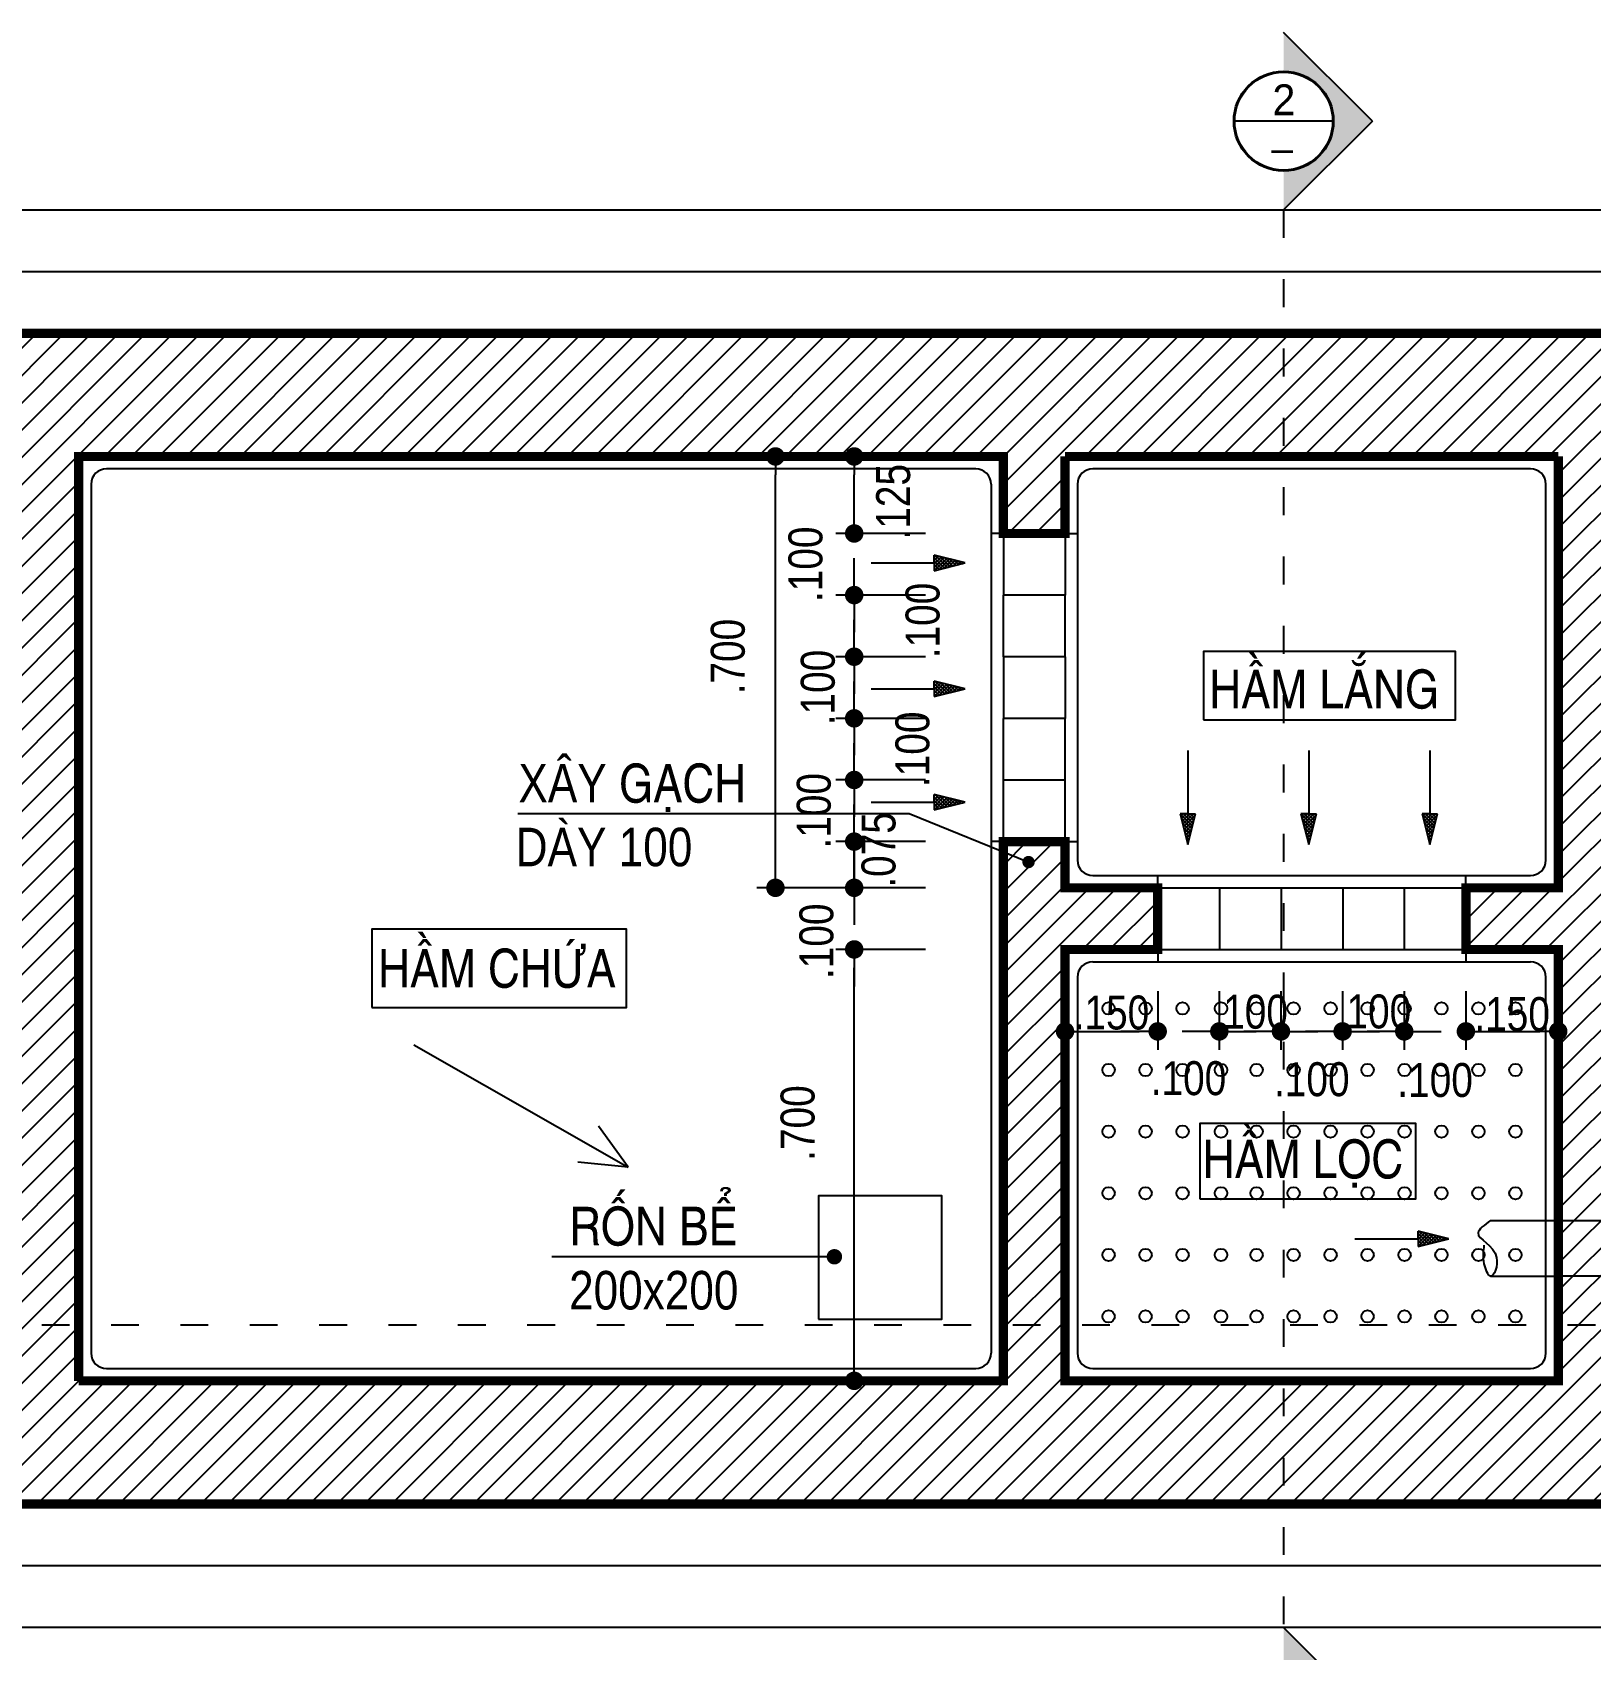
# Model space of a CAD drawing. Header units: millimetres. Extents: x 100 to 288, y -65 to 177.
# Drawn here: x 211.6 to 221.71, y 64.09 to 74.59 of the extents above; entities that cross this region are included whole.
import ezdxf

# ---------------------------------------------------------------- set-up
doc = ezdxf.new("R2010")
doc.units = ezdxf.units.MM
doc.header["$LTSCALE"] = 0.3
doc.header["$MEASUREMENT"] = 0
doc.header["$PDMODE"] = 2
doc.linetypes.add('ACAD_ISO03W100', pattern=[30, 12, -18])
doc.layers.get('0').update_dxf_attribs({"linetype": 'CONTINUOUS', "lineweight": 13})
doc.layers.get('DEFPOINTS').update_dxf_attribs({"linetype": 'CONTINUOUS', "lineweight": 13})
for name, color, linetype in [('CHU', 3, 'CONTINUOUS'), ('HACTH', 8, 'CONTINUOUS'), ('HATCH', 8, 'CONTINUOUS'), ('LAYER1', 1, 'CONTINUOUS'), ('Layer2', 4, 'CONTINUOUS'), ('LAYER7', 7, 'CONTINUOUS'), ('THAY', 4, 'CONTINUOUS')]:
    doc.layers.add(name, color=color, linetype=linetype)
doc.styles.add('HELVE-KT', font='VHELVCN.TTF')
doc.styles.add('STYLE2', font='VAVON.TTF', dxfattribs={"height": 200})
doc.dimstyles.new('1-25', dxfattribs={"dimtxt": 0.22, "dimasz": 0.12, "dimexe": 0.12, "dimexo": 0.2, "dimgap": 0.12, "dimtad": 1, "dimdec": 3, "dimlfac": 0.25, "dimzin": 4, "dimdsep": 46, "dimtxsty": 'HELVE-KT', "dimblk1": 'DOT', "dimblk2": 'DOT', "dimsah": 1, "dimcen": 0.18, "dimadec": 3, "dimazin": 0, "dimtfac": 1, "dimtdec": 3, "dimtofl": 0, "dimtmove": 2, "dimatfit": 3, "dimldrblk": 'DOT', "dimfxl": 0, "dimtolj": 1, "dimtzin": 4, "dimarcsym": 0})

# ---------------------------------------------------------------- blocks, each defined once
blk = doc.blocks.new('_DOT')
at = {"color": 0, "linetype": 'ByBlock'}
blk.add_line((-0.5, 0), (-1, 0), dxfattribs=at)
at = {"color": 0, "linetype": 'ByBlock', "const_width": 0.5}
blk.add_lwpolyline([(-0.25, 0, 1), (0.25, 0, 1)], format="xyb", close=True, dxfattribs=at)
blk = doc.blocks.new('*D752')
at = {"layer": 'DEFPOINTS', "color": 0, "lineweight": -2, "ltscale": 0.25}
for p in [(216.935, 68.64), (217.597, 68.64), (217.597, 65.84)]:
    blk.add_point(p, dxfattribs=at)
at = {"layer": 'LAYER1', "color": 0, "lineweight": -2, "ltscale": 0.25}
for p, q in [((217.397, 68.64), (216.815, 68.64)), ((216.935, 65.96), (216.935, 68.52)), ((217.397, 65.84), (216.815, 65.84))]:
    blk.add_line(p, q, dxfattribs=at)
at = {"layer": 'LAYER1', "color": 0, "lineweight": -2, "ltscale": 0.25, "xscale": 0.12, "yscale": 0.12, "zscale": 0.12}
for p, rotation in [((216.935, 68.64), 90), ((216.935, 65.84), 270)]:
    blk.add_blockref('_DOT', p, dxfattribs=dict(at, rotation=rotation))
at = {"layer": 'LAYER1', "color": 0, "ltscale": 0.25, "insert": (216.569, 67.513), "char_height": 0.22, "attachment_point": 5, "rotation": 90, "style": 'HELVE-KT'}
blk.add_mtext('\\A1;.700', dxfattribs=at)
blk = doc.blocks.new('*D753')
at = {"layer": 'DEFPOINTS', "color": 0, "lineweight": -2, "ltscale": 0.25}
for p in [(216.935, 69.04), (217.597, 69.04), (217.597, 68.64)]:
    blk.add_point(p, dxfattribs=at)
at = {"layer": 'LAYER1', "color": 0, "lineweight": -2, "ltscale": 0.25}
for p, q in [((216.935, 69.16), (216.935, 69.28)), ((217.397, 69.04), (216.815, 69.04)), ((217.397, 68.64), (216.815, 68.64)), ((216.935, 68.52), (216.935, 68.4))]:
    blk.add_line(p, q, dxfattribs=at)
at = {"layer": 'LAYER1', "color": 0, "lineweight": -2, "ltscale": 0.25, "xscale": 0.12, "yscale": 0.12, "zscale": 0.12}
for p, rotation in [((216.935, 69.04), 270), ((216.935, 68.64), 90)]:
    blk.add_blockref('_DOT', p, dxfattribs=dict(at, rotation=rotation))
at = {"layer": 'LAYER1', "color": 0, "ltscale": 0.25, "insert": (216.691, 68.693), "char_height": 0.22, "attachment_point": 5, "rotation": 90, "style": 'HELVE-KT'}
blk.add_mtext('\\A1;.100', dxfattribs=at)
blk = doc.blocks.new('*D841')
at = {"layer": 'DEFPOINTS', "color": 0, "lineweight": -2, "ltscale": 0.25}
for p in [(216.935, 69.34), (217.597, 69.34), (217.597, 69.04)]:
    blk.add_point(p, dxfattribs=at)
at = {"layer": 'LAYER1', "color": 0, "lineweight": -2, "ltscale": 0.25}
for p, q in [((216.935, 69.46), (216.935, 69.58)), ((217.397, 69.34), (216.815, 69.34)), ((217.397, 69.04), (216.815, 69.04)), ((216.935, 68.92), (216.935, 68.8))]:
    blk.add_line(p, q, dxfattribs=at)
at = {"layer": 'LAYER1', "color": 0, "lineweight": -2, "ltscale": 0.25, "xscale": 0.12, "yscale": 0.12, "zscale": 0.12}
for p, rotation in [((216.935, 69.34), 270), ((216.935, 69.04), 90)]:
    blk.add_blockref('_DOT', p, dxfattribs=dict(at, rotation=rotation))
at = {"layer": 'LAYER1', "color": 0, "ltscale": 0.25, "insert": (217.094, 69.286), "char_height": 0.22, "attachment_point": 5, "rotation": 90, "style": 'HELVE-KT'}
blk.add_mtext('\\A1;.075', dxfattribs=at)
blk = doc.blocks.new('*D842')
at = {"layer": 'DEFPOINTS', "color": 0, "lineweight": -2}
for p in [(216.935, 69.74), (217.597, 69.74), (217.597, 69.34)]:
    blk.add_point(p, dxfattribs=at)
at = {"layer": 'LAYER1', "color": 0, "lineweight": -2}
for p, q in [((216.935, 69.86), (216.935, 69.98)), ((217.397, 69.74), (216.815, 69.74)), ((217.397, 69.34), (216.815, 69.34)), ((216.935, 69.22), (216.935, 69.1))]:
    blk.add_line(p, q, dxfattribs=at)
at = {"layer": 'LAYER1', "color": 0, "lineweight": -2, "xscale": 0.12, "yscale": 0.12, "zscale": 0.12}
for p, rotation in [((216.935, 69.74), 270), ((216.935, 69.34), 90)]:
    blk.add_blockref('_DOT', p, dxfattribs=dict(at, rotation=rotation))
at = {"layer": 'LAYER1', "color": 0, "insert": (216.674, 69.54), "char_height": 0.22, "attachment_point": 5, "rotation": 90, "style": 'HELVE-KT'}
blk.add_mtext('\\A1;.100', dxfattribs=at)
blk = doc.blocks.new('*D843')
at = {"layer": 'DEFPOINTS', "color": 0, "lineweight": -2}
for p in [(216.935, 70.14), (217.597, 70.14), (217.597, 69.74)]:
    blk.add_point(p, dxfattribs=at)
at = {"layer": 'LAYER1', "color": 0, "lineweight": -2}
for p, q in [((216.935, 70.26), (216.935, 70.38)), ((217.397, 70.14), (216.815, 70.14)), ((217.397, 69.74), (216.815, 69.74)), ((216.935, 69.62), (216.935, 69.5))]:
    blk.add_line(p, q, dxfattribs=at)
at = {"layer": 'LAYER1', "color": 0, "lineweight": -2, "xscale": 0.12, "yscale": 0.12, "zscale": 0.12}
for p, rotation in [((216.935, 70.14), 270), ((216.935, 69.74), 90)]:
    blk.add_blockref('_DOT', p, dxfattribs=dict(at, rotation=rotation))
at = {"layer": 'LAYER1', "color": 0, "insert": (217.314, 69.939), "char_height": 0.22, "attachment_point": 5, "rotation": 90, "style": 'HELVE-KT'}
blk.add_mtext('\\A1;.100', dxfattribs=at)
blk = doc.blocks.new('*D844')
at = {"layer": 'DEFPOINTS', "color": 0, "lineweight": -2, "ltscale": 0.25}
for p in [(216.935, 70.54), (217.597, 70.54), (217.597, 70.14)]:
    blk.add_point(p, dxfattribs=at)
at = {"layer": 'LAYER1', "color": 0, "lineweight": -2, "ltscale": 0.25}
for p, q in [((216.935, 70.66), (216.935, 70.78)), ((217.397, 70.54), (216.815, 70.54)), ((217.397, 70.14), (216.815, 70.14)), ((216.935, 70.02), (216.935, 69.9))]:
    blk.add_line(p, q, dxfattribs=at)
at = {"layer": 'LAYER1', "color": 0, "lineweight": -2, "ltscale": 0.25, "xscale": 0.12, "yscale": 0.12, "zscale": 0.12}
for p, rotation in [((216.935, 70.54), 270), ((216.935, 70.14), 90)]:
    blk.add_blockref('_DOT', p, dxfattribs=dict(at, rotation=rotation))
at = {"layer": 'LAYER1', "color": 0, "ltscale": 0.25, "insert": (216.7, 70.34), "char_height": 0.22, "attachment_point": 5, "rotation": 90, "style": 'HELVE-KT'}
blk.add_mtext('\\A1;.100', dxfattribs=at)
blk = doc.blocks.new('*D845')
at = {"layer": 'DEFPOINTS', "color": 0, "lineweight": -2, "ltscale": 0.25}
for p in [(216.935, 70.94), (217.597, 70.94), (217.597, 70.54)]:
    blk.add_point(p, dxfattribs=at)
at = {"layer": 'LAYER1', "color": 0, "lineweight": -2, "ltscale": 0.25}
for p, q in [((216.935, 71.06), (216.935, 71.18)), ((217.397, 70.94), (216.815, 70.94)), ((217.397, 70.54), (216.815, 70.54)), ((216.935, 70.42), (216.935, 70.3))]:
    blk.add_line(p, q, dxfattribs=at)
at = {"layer": 'LAYER1', "color": 0, "lineweight": -2, "ltscale": 0.25, "xscale": 0.12, "yscale": 0.12, "zscale": 0.12}
for p, rotation in [((216.935, 70.94), 270), ((216.935, 70.54), 90)]:
    blk.add_blockref('_DOT', p, dxfattribs=dict(at, rotation=rotation))
at = {"layer": 'LAYER1', "color": 0, "ltscale": 0.25, "insert": (217.38, 70.775), "char_height": 0.22, "attachment_point": 5, "rotation": 90, "style": 'HELVE-KT'}
blk.add_mtext('\\A1;.100', dxfattribs=at)
blk = doc.blocks.new('*D846')
at = {"layer": 'DEFPOINTS', "color": 0, "lineweight": -2, "ltscale": 0.25}
for p in [(216.935, 71.34), (217.597, 71.34), (217.597, 70.94)]:
    blk.add_point(p, dxfattribs=at)
at = {"layer": 'LAYER1', "color": 0, "lineweight": -2, "ltscale": 0.25}
for p, q in [((216.935, 71.46), (216.935, 71.58)), ((217.397, 71.34), (216.815, 71.34)), ((217.397, 70.94), (216.815, 70.94)), ((216.935, 70.82), (216.935, 70.7))]:
    blk.add_line(p, q, dxfattribs=at)
at = {"layer": 'LAYER1', "color": 0, "lineweight": -2, "ltscale": 0.25, "xscale": 0.12, "yscale": 0.12, "zscale": 0.12}
for p, rotation in [((216.935, 71.34), 270), ((216.935, 70.94), 90)]:
    blk.add_blockref('_DOT', p, dxfattribs=dict(at, rotation=rotation))
at = {"layer": 'LAYER1', "color": 0, "ltscale": 0.25, "insert": (216.62, 71.14), "char_height": 0.22, "attachment_point": 5, "rotation": 90, "style": 'HELVE-KT'}
blk.add_mtext('\\A1;.100', dxfattribs=at)
blk = doc.blocks.new('*D847')
at = {"layer": 'DEFPOINTS', "color": 0, "lineweight": -2, "ltscale": 0.25}
for p in [(216.935, 71.84), (217.597, 71.84), (217.597, 71.34)]:
    blk.add_point(p, dxfattribs=at)
at = {"layer": 'LAYER1', "color": 0, "lineweight": -2, "ltscale": 0.25}
for p, q in [((217.397, 71.84), (216.815, 71.84)), ((216.935, 71.46), (216.935, 71.72)), ((217.397, 71.34), (216.815, 71.34))]:
    blk.add_line(p, q, dxfattribs=at)
at = {"layer": 'LAYER1', "color": 0, "lineweight": -2, "ltscale": 0.25, "xscale": 0.12, "yscale": 0.12, "zscale": 0.12}
for p, rotation in [((216.935, 71.84), 90), ((216.935, 71.34), 270)]:
    blk.add_blockref('_DOT', p, dxfattribs=dict(at, rotation=rotation))
at = {"layer": 'LAYER1', "color": 0, "ltscale": 0.25, "insert": (217.189, 71.546), "char_height": 0.22, "attachment_point": 5, "rotation": 90, "style": 'HELVE-KT'}
blk.add_mtext('\\A1;.125', dxfattribs=at)
blk = doc.blocks.new('*D848')
at = {"layer": 'DEFPOINTS', "color": 0, "lineweight": -2}
for p in [(218.303, 68.569), (218.904, 68.569), (218.904, 68.108)]:
    blk.add_point(p, dxfattribs=at)
at = {"layer": 'LAYER1', "color": 0, "lineweight": -2}
for p, q in [((218.303, 68.369), (218.303, 67.988)), ((218.904, 68.369), (218.904, 67.988)), ((218.423, 68.108), (218.784, 68.108))]:
    blk.add_line(p, q, dxfattribs=at)
at = {"layer": 'LAYER1', "color": 0, "lineweight": -2, "xscale": 0.12, "yscale": 0.12, "zscale": 0.12, "rotation": 180}
blk.add_blockref('_DOT', (218.303, 68.108), dxfattribs=at)
at = {"layer": 'LAYER1', "color": 0, "lineweight": -2, "xscale": 0.12, "yscale": 0.12, "zscale": 0.12}
blk.add_blockref('_DOT', (218.904, 68.108), dxfattribs=at)
at = {"layer": 'LAYER1', "color": 0, "insert": (218.604, 68.229), "char_height": 0.22, "attachment_point": 5, "style": 'HELVE-KT'}
blk.add_mtext('\\A1;.150', dxfattribs=at)
blk = doc.blocks.new('*D849')
at = {"layer": 'DEFPOINTS', "color": 0, "lineweight": -2}
for p in [(218.904, 68.569), (219.304, 68.569), (219.304, 68.108)]:
    blk.add_point(p, dxfattribs=at)
at = {"layer": 'LAYER1', "color": 0, "lineweight": -2}
for p, q in [((218.904, 68.369), (218.904, 67.988)), ((219.304, 68.369), (219.304, 67.988)), ((218.784, 68.108), (218.664, 68.108)), ((219.424, 68.108), (219.544, 68.108))]:
    blk.add_line(p, q, dxfattribs=at)
at = {"layer": 'LAYER1', "color": 0, "lineweight": -2, "xscale": 0.12, "yscale": 0.12, "zscale": 0.12}
blk.add_blockref('_DOT', (218.904, 68.108), dxfattribs=at)
at = {"layer": 'LAYER1', "color": 0, "lineweight": -2, "xscale": 0.12, "yscale": 0.12, "zscale": 0.12, "rotation": 180}
blk.add_blockref('_DOT', (219.304, 68.108), dxfattribs=at)
at = {"layer": 'LAYER1', "color": 0, "insert": (219.104, 67.803), "char_height": 0.22, "attachment_point": 5, "style": 'HELVE-KT'}
blk.add_mtext('\\A1;.100', dxfattribs=at)
blk = doc.blocks.new('*D850')
at = {"layer": 'DEFPOINTS', "color": 0, "lineweight": -2}
for p in [(219.304, 68.569), (219.704, 68.569), (219.704, 68.108)]:
    blk.add_point(p, dxfattribs=at)
at = {"layer": 'LAYER1', "color": 0, "lineweight": -2}
for p, q in [((219.304, 68.369), (219.304, 67.988)), ((219.704, 68.369), (219.704, 67.988)), ((219.184, 68.108), (219.064, 68.108)), ((219.824, 68.108), (219.944, 68.108))]:
    blk.add_line(p, q, dxfattribs=at)
at = {"layer": 'LAYER1', "color": 0, "lineweight": -2, "xscale": 0.12, "yscale": 0.12, "zscale": 0.12}
blk.add_blockref('_DOT', (219.304, 68.108), dxfattribs=at)
at = {"layer": 'LAYER1', "color": 0, "lineweight": -2, "xscale": 0.12, "yscale": 0.12, "zscale": 0.12, "rotation": 180}
blk.add_blockref('_DOT', (219.704, 68.108), dxfattribs=at)
at = {"layer": 'LAYER1', "color": 0, "insert": (219.504, 68.234), "char_height": 0.22, "attachment_point": 5, "style": 'HELVE-KT'}
blk.add_mtext('\\A1;.100', dxfattribs=at)
blk = doc.blocks.new('*D851')
at = {"layer": 'DEFPOINTS', "color": 0, "lineweight": -2}
for p in [(219.704, 68.569), (220.104, 68.569), (220.104, 68.108)]:
    blk.add_point(p, dxfattribs=at)
at = {"layer": 'LAYER1', "color": 0, "lineweight": -2}
for p, q in [((219.704, 68.369), (219.704, 67.988)), ((220.104, 68.369), (220.104, 67.988)), ((219.584, 68.108), (219.464, 68.108)), ((220.224, 68.108), (220.344, 68.108))]:
    blk.add_line(p, q, dxfattribs=at)
at = {"layer": 'LAYER1', "color": 0, "lineweight": -2, "xscale": 0.12, "yscale": 0.12, "zscale": 0.12}
blk.add_blockref('_DOT', (219.704, 68.108), dxfattribs=at)
at = {"layer": 'LAYER1', "color": 0, "lineweight": -2, "xscale": 0.12, "yscale": 0.12, "zscale": 0.12, "rotation": 180}
blk.add_blockref('_DOT', (220.104, 68.108), dxfattribs=at)
at = {"layer": 'LAYER1', "color": 0, "insert": (219.904, 67.796), "char_height": 0.22, "attachment_point": 5, "style": 'HELVE-KT'}
blk.add_mtext('\\A1;.100', dxfattribs=at)
blk = doc.blocks.new('*D852')
at = {"layer": 'DEFPOINTS', "color": 0, "lineweight": -2}
for p in [(220.104, 68.569), (220.504, 68.569), (220.504, 68.108)]:
    blk.add_point(p, dxfattribs=at)
at = {"layer": 'LAYER1', "color": 0, "lineweight": -2}
for p, q in [((220.104, 68.369), (220.104, 67.988)), ((220.504, 68.369), (220.504, 67.988)), ((219.984, 68.108), (219.864, 68.108)), ((220.624, 68.108), (220.744, 68.108))]:
    blk.add_line(p, q, dxfattribs=at)
at = {"layer": 'LAYER1', "color": 0, "lineweight": -2, "xscale": 0.12, "yscale": 0.12, "zscale": 0.12}
blk.add_blockref('_DOT', (220.104, 68.108), dxfattribs=at)
at = {"layer": 'LAYER1', "color": 0, "lineweight": -2, "xscale": 0.12, "yscale": 0.12, "zscale": 0.12, "rotation": 180}
blk.add_blockref('_DOT', (220.504, 68.108), dxfattribs=at)
at = {"layer": 'LAYER1', "color": 0, "insert": (220.304, 68.236), "char_height": 0.22, "attachment_point": 5, "style": 'HELVE-KT'}
blk.add_mtext('\\A1;.100', dxfattribs=at)
blk = doc.blocks.new('*D853')
at = {"layer": 'DEFPOINTS', "color": 0, "lineweight": -2}
for p in [(220.504, 68.569), (220.904, 68.569), (220.904, 68.108)]:
    blk.add_point(p, dxfattribs=at)
at = {"layer": 'LAYER1', "color": 0, "lineweight": -2}
for p, q in [((220.504, 68.369), (220.504, 67.988)), ((220.904, 68.369), (220.904, 67.988)), ((220.384, 68.108), (220.264, 68.108)), ((221.024, 68.108), (221.144, 68.108))]:
    blk.add_line(p, q, dxfattribs=at)
at = {"layer": 'LAYER1', "color": 0, "lineweight": -2, "xscale": 0.12, "yscale": 0.12, "zscale": 0.12}
blk.add_blockref('_DOT', (220.504, 68.108), dxfattribs=at)
at = {"layer": 'LAYER1', "color": 0, "lineweight": -2, "xscale": 0.12, "yscale": 0.12, "zscale": 0.12, "rotation": 180}
blk.add_blockref('_DOT', (220.904, 68.108), dxfattribs=at)
at = {"layer": 'LAYER1', "color": 0, "insert": (220.704, 67.791), "char_height": 0.22, "attachment_point": 5, "style": 'HELVE-KT'}
blk.add_mtext('\\A1;.100', dxfattribs=at)
blk = doc.blocks.new('*D854')
at = {"layer": 'DEFPOINTS', "color": 0, "lineweight": -2}
for p in [(220.904, 68.569), (221.503, 68.569), (221.503, 68.108)]:
    blk.add_point(p, dxfattribs=at)
at = {"layer": 'LAYER1', "color": 0, "lineweight": -2}
for p, q in [((220.904, 68.369), (220.904, 67.988)), ((221.503, 68.369), (221.503, 67.988)), ((221.024, 68.108), (221.383, 68.108))]:
    blk.add_line(p, q, dxfattribs=at)
at = {"layer": 'LAYER1', "color": 0, "lineweight": -2, "xscale": 0.12, "yscale": 0.12, "zscale": 0.12, "rotation": 180}
blk.add_blockref('_DOT', (220.904, 68.108), dxfattribs=at)
at = {"layer": 'LAYER1', "color": 0, "lineweight": -2, "xscale": 0.12, "yscale": 0.12, "zscale": 0.12}
blk.add_blockref('_DOT', (221.503, 68.108), dxfattribs=at)
at = {"layer": 'LAYER1', "color": 0, "insert": (221.204, 68.219), "char_height": 0.22, "attachment_point": 5, "style": 'HELVE-KT'}
blk.add_mtext('\\A1;.150', dxfattribs=at)
blk = doc.blocks.new('*D855')
at = {"layer": 'DEFPOINTS', "color": 0, "lineweight": -2, "ltscale": 0.25}
for p in [(216.424, 71.84), (217.11, 71.84), (217.11, 69.04)]:
    blk.add_point(p, dxfattribs=at)
at = {"layer": 'LAYER1', "color": 0, "lineweight": -2, "ltscale": 0.25}
for p, q in [((216.91, 71.84), (216.304, 71.84)), ((216.424, 69.16), (216.424, 71.72)), ((216.91, 69.04), (216.304, 69.04))]:
    blk.add_line(p, q, dxfattribs=at)
at = {"layer": 'LAYER1', "color": 0, "lineweight": -2, "ltscale": 0.25, "xscale": 0.12, "yscale": 0.12, "zscale": 0.12}
for p, rotation in [((216.424, 71.84), 90), ((216.424, 69.04), 270)]:
    blk.add_blockref('_DOT', p, dxfattribs=dict(at, rotation=rotation))
at = {"layer": 'LAYER1', "color": 0, "ltscale": 0.25, "insert": (216.116, 70.541), "char_height": 0.22, "attachment_point": 5, "rotation": 90, "style": 'HELVE-KT'}
blk.add_mtext('\\A1;.700', dxfattribs=at)

msp = doc.modelspace()

# ---------------------------------------------------------------- hatches: boundary and pattern name
at = {"layer": 'HACTH'}
h = msp.add_hatch(dxfattribs=at)
h.set_pattern_fill('ANSI31', color=256, style=0)
h.set_pattern_definition([(45, (211.10338, 65.03974), (-0.0883883, 0.0883883), [])])
h.paths.add_polyline_path([(219.72151, 65.83974), (218.30338, 65.83974), (218.30338, 66.20323), (217.90338, 66.20323), (217.90338, 65.83974), (211.90338, 65.83974), (211.90338, 66.20323), (211.10338, 66.20323), (211.10338, 65.03974), (219.72151, 65.03974)])
h.paths.add_polyline_path([(211.90338, 71.83974), (217.90338, 71.83974), (217.90338, 71.33974), (218.30338, 71.33974), (218.30338, 71.83974), (219.72151, 71.83974), (219.72151, 72.63974), (211.10338, 72.63974), (211.10338, 66.20323), (211.90338, 66.20323)])
h.paths.add_polyline_path([(218.90443, 69.03974), (218.30338, 69.03974), (218.30338, 69.33974), (217.90338, 69.33974), (217.90338, 66.20323), (218.30338, 66.20323), (218.30338, 68.63974), (218.90443, 68.63974)], flags=16)
h.paths.add_polyline_path([(218.04597, 69.20725, 1), (218.08622, 69.20725, 1)], flags=0)
h.paths.add_polyline_path([(222.30338, 70.64703), (221.9235, 70.64703, -1), (221.88325, 70.64703, -1), (221.9235, 70.64703), (222.30338, 70.64703), (222.30338, 72.63974), (219.72151, 72.63974), (219.72151, 71.83974), (221.50338, 71.83974), (221.50338, 69.03974), (220.90443, 69.03974), (220.90443, 68.63974), (221.50338, 68.63974), (221.50338, 66.87974), (222.30338, 66.87974), (222.30338, 67.83974), (224.70338, 67.83974), (224.70338, 66.91974), (225.10338, 66.91974), (225.10338, 68.23974), (222.30338, 68.23974)])
h.paths.add_polyline_path([(222.30338, 66.87974), (221.50338, 66.87974), (221.50338, 66.51974), (222.30338, 66.51974)])
h.paths.add_polyline_path([(222.30338, 66.51974), (221.50338, 66.51974), (221.50338, 66.20323), (222.30338, 66.20323)])
h.paths.add_polyline_path([(222.30338, 66.20323), (221.50338, 66.20323), (221.50338, 65.83974), (219.72151, 65.83974), (219.72151, 65.03974), (222.30338, 65.03974), (225.10338, 65.03974), (225.10338, 66.20323), (224.70338, 66.20323), (224.70338, 65.43974), (222.30338, 65.43974)])
h.paths.add_polyline_path([(223.66368, 65.2029, -1), (223.71368, 65.2029, -1)], flags=16)
h.paths.add_polyline_path([(225.10338, 66.55974), (224.70338, 66.55974), (224.70338, 66.20323), (225.10338, 66.20323)])
h.paths.add_polyline_path([(225.10338, 66.91974), (224.70338, 66.91974), (224.70338, 66.55974), (225.10338, 66.55974)])
at = {"layer": 'Layer2', "linetype": 'Continuous'}
h = msp.add_hatch(dxfattribs=at)
h.set_pattern_fill('ANSI37', color=256, scale=0.005, style=0)
h.set_pattern_definition([(45, (-197.226623, 98.712322), (-0.01122532015, 0.01122532015), []), (135, (-197.226623, 98.712322), (-0.01122532015, -0.01122532015), [])])
h.paths.add_polyline_path([(220.79338, 66.76232), (220.59338, 66.81232), (220.59338, 66.76232), (220.59338, 66.71232)])
at = {"layer": 'THAY', "linetype": 'Continuous', "ltscale": 1000}
for points in [[(219.72151, 74.59289), (219.72151, 74.34056, -1), (219.72151, 73.69208), (219.72151, 73.43974), (220.29809, 74.01632)], [(219.72151, 64.23974), (219.72151, 63.98741, -1), (219.72151, 63.33893), (219.72151, 63.08659), (220.29809, 63.66317)]]:
    msp.add_hatch(color=256, dxfattribs=at).paths.add_polyline_path(points)
at = {"layer": 'THAY', "linetype": 'Continuous'}
h = msp.add_hatch(dxfattribs=at)
h.set_pattern_fill('ANSI37', color=256, scale=0.005, style=0)
h.set_pattern_definition([(45, (-200.365737, 103.098574), (-0.01122532015, 0.01122532015), []), (135, (-200.365737, 103.098574), (-0.01122532015, -0.01122532015), [])])
h.paths.add_polyline_path([(217.65426, 71.14857), (217.45426, 71.19857), (217.45426, 71.14857), (217.45426, 71.09857)])
h = msp.add_hatch(dxfattribs=at)
h.set_pattern_fill('ANSI37', color=256, scale=0.005, style=0)
h.set_pattern_definition([(45, (-200.365737, 102.282322), (-0.01122532015, 0.01122532015), []), (135, (-200.365737, 102.282322), (-0.01122532015, -0.01122532015), [])])
h.paths.add_polyline_path([(217.65426, 70.33232), (217.45426, 70.38232), (217.45426, 70.33232), (217.45426, 70.28232)])
h = msp.add_hatch(dxfattribs=at)
h.set_pattern_fill('ANSI37', color=256, scale=0.005, style=0)
h.set_pattern_definition([(45, (-200.365737, 101.545268), (-0.01122532015, 0.01122532015), []), (135, (-200.365737, 101.545268), (-0.01122532015, -0.01122532015), [])])
h.paths.add_polyline_path([(217.65426, 69.59527), (217.45426, 69.64527), (217.45426, 69.59527), (217.45426, 69.54527)])
h = msp.add_hatch(dxfattribs=at)
h.set_pattern_fill('ANSI37', color=256, scale=0.005, angle=-90, style=0)
h.set_pattern_definition([(315, (251.050183, 487.340954), (0.01122532015, 0.01122532015), []), (45, (251.050183, 487.340954), (-0.01122532015, 0.01122532015), [])])
h.paths.add_polyline_path([(219.10018, 69.32095), (219.15018, 69.52095), (219.10018, 69.52095), (219.05018, 69.52095)])
h = msp.add_hatch(dxfattribs=at)
h.set_pattern_fill('ANSI37', color=256, scale=0.005, angle=-90, style=0)
h.set_pattern_definition([(315, (251.833894, 487.340954), (0.01122532015, 0.01122532015), []), (45, (251.833894, 487.340954), (-0.01122532015, 0.01122532015), [])])
h.paths.add_polyline_path([(219.88389, 69.32095), (219.93389, 69.52095), (219.88389, 69.52095), (219.83389, 69.52095)])
h = msp.add_hatch(dxfattribs=at)
h.set_pattern_fill('ANSI37', color=256, scale=0.005, angle=-90, style=0)
h.set_pattern_definition([(315, (252.62047, 487.340954), (0.01122532015, 0.01122532015), []), (45, (252.62047, 487.340954), (-0.01122532015, 0.01122532015), [])])
h.paths.add_polyline_path([(220.67047, 69.32095), (220.72047, 69.52095), (220.67047, 69.52095), (220.62047, 69.52095)])

# ---------------------------------------------------------------- linework, layer by layer
at = {"layer": 'CHU'}
for points in [[(221.50338, 66.87974), (222.30338, 66.87974)], [(222.30338, 66.51974), (221.50338, 66.51974)]]:
    msp.add_lwpolyline(points, dxfattribs=at)
at = {"layer": 'HACTH', "linetype": 'Continuous', "ltscale": 0.08}
for points in [[(223.10338, 64.23974), (222.30338, 64.23974), (210.30338, 64.23974), (210.30338, 73.43974), (223.10338, 73.43974), (223.10338, 68.63974)], [(222.70338, 64.63974), (222.30338, 64.63974), (210.70338, 64.63974), (210.70338, 73.03974), (222.70338, 73.03974), (222.70338, 68.63974)]]:
    msp.add_lwpolyline(points, dxfattribs=at)
at = {"layer": 'HATCH', "linetype": 'Continuous'}
for points in [[(212.08338, 71.75974, 0.41421356), (211.98338, 71.65974)], [(217.82338, 71.65974, 0.41421356), (217.72338, 71.75974)], [(218.48338, 71.75974, 0.41421356), (218.38338, 71.65974)], [(221.42338, 71.65974, 0.41421356), (221.32338, 71.75974)], [(218.38338, 69.21974, 0.41421356), (218.48338, 69.11974)], [(221.32338, 69.11974, 0.41421356), (221.42338, 69.21974)], [(218.48338, 68.55974, 0.41421356), (218.38338, 68.45974)], [(221.42338, 68.45974, 0.41421356), (221.32338, 68.55974)], [(211.98338, 66.01974, 0.41421356), (212.08338, 65.91974)], [(217.72338, 65.91974, 0.41421356), (217.82338, 66.01974)], [(218.38338, 66.01974, 0.41421356), (218.48338, 65.91974)], [(221.32338, 65.91974, 0.41421356), (221.42338, 66.01974)]]:
    msp.add_lwpolyline(points, format="xyb", dxfattribs=at)
for points in [[(217.72338, 71.75974), (212.08338, 71.75974)], [(221.32338, 71.75974), (218.48338, 71.75974)], [(211.98338, 71.65974), (211.98338, 66.01974)], [(217.82338, 71.65974), (217.82338, 66.01974)], [(218.38338, 71.65974), (218.38338, 69.21974)], [(221.42338, 69.21974), (221.42338, 71.65974)], [(218.06742, 69.20365), (217.29233, 69.51998), (214.7523, 69.51998)], [(218.48338, 69.11974), (221.32338, 69.11974)], [(218.48338, 68.55974), (221.32338, 68.55974)], [(218.38338, 68.45974), (218.38338, 66.01974)], [(221.42338, 66.01974), (221.42338, 68.45974)], [(214.07746, 68.02018), (215.46921, 67.22733)], [(215.46921, 67.22733), (215.2749, 67.4927)], [(215.46921, 67.22733), (215.14185, 67.25915)], [(221.06338, 66.87974), (221.50338, 66.87974)], [(216.80642, 66.64501), (214.97232, 66.64501)], [(221.06338, 66.51974), (221.50338, 66.51974)], [(212.08338, 65.91974), (217.72338, 65.91974)], [(218.48338, 65.91974), (221.32338, 65.91974)]]:
    msp.add_lwpolyline(points, dxfattribs=at)
at = {"layer": 'HATCH', "linetype": 'Continuous', "ltscale": 0.25}
for points in [[(217.90338, 71.33974), (217.82338, 71.33974)], [(218.30338, 71.33974), (218.38338, 71.33974)], [(217.90338, 69.33974), (217.82338, 69.33974)], [(218.30338, 69.33974), (218.38338, 69.33974)], [(218.90443, 69.03974), (218.90443, 69.11974)], [(218.90443, 68.63974), (218.90443, 68.55974)], [(220.90443, 68.63974), (220.90443, 68.55974)]]:
    msp.add_lwpolyline(points, dxfattribs=at)
at = {"layer": 'HATCH', "linetype": 'Continuous', "ltscale": 0.25, "const_width": 0.03975}
msp.add_lwpolyline([(218.04597, 69.20725, 1), (218.08622, 69.20725, 1)], format="xyb", close=True, dxfattribs=at)
at = {"layer": 'HATCH', "linetype": 'Continuous'}
msp.add_lwpolyline([(216.70338, 66.23974), (217.50338, 66.23974), (217.50338, 67.03974), (216.70338, 67.03974)], close=True, dxfattribs=at)
for centre in [(218.58563, 68.25749), (218.82563, 68.25749), (219.06563, 68.25749), (219.31487, 68.25749), (219.54563, 68.25749), (219.78563, 68.25749), (220.02563, 68.25749), (220.26563, 68.25749), (220.50563, 68.25749), (220.74563, 68.25749), (220.98563, 68.25749), (221.22563, 68.25749), (218.58563, 67.85749), (218.82563, 67.85749), (219.06563, 67.85749), (219.31487, 67.85749), (219.54563, 67.85749), (219.78563, 67.85749), (220.02563, 67.85749), (220.26563, 67.85749), (220.50563, 67.85749), (220.74563, 67.85749), (220.98563, 67.85749), (221.22563, 67.85749), (218.58563, 67.45749), (218.82563, 67.45749), (219.06563, 67.45749), (219.31487, 67.45749), (219.54563, 67.45749), (219.78563, 67.45749), (220.02563, 67.45749), (220.26563, 67.45749), (220.50563, 67.45749), (220.74563, 67.45749), (220.98563, 67.45749), (221.22563, 67.45749), (218.58563, 67.05749), (218.82563, 67.05749), (219.06563, 67.05749), (219.31487, 67.05749), (219.54563, 67.05749), (219.78563, 67.05749), (220.02563, 67.05749), (220.26563, 67.05749), (220.50563, 67.05749), (220.74563, 67.05749), (220.98563, 67.05749), (221.22563, 67.05749), (218.58563, 66.65749), (218.82563, 66.65749), (219.06563, 66.65749), (219.31487, 66.65749), (219.54563, 66.65749), (219.78563, 66.65749), (220.02563, 66.65749), (220.26563, 66.65749), (220.50563, 66.65749), (220.74563, 66.65749), (220.98563, 66.65749), (221.22563, 66.65749), (218.58563, 66.25749), (218.82563, 66.25749), (219.06563, 66.25749), (219.31487, 66.25749), (219.54563, 66.25749), (219.78563, 66.25749), (220.02563, 66.25749), (220.26563, 66.25749), (220.50563, 66.25749), (220.74563, 66.25749), (220.98563, 66.25749), (221.22563, 66.25749)]:
    msp.add_circle(centre, 0.04, dxfattribs=at)
msp.add_spline([(221.06338, 66.87974), (220.98338, 66.79974), (221.10338, 66.63974), (221.06338, 66.51974), (221.02338, 66.59974), (221.02338, 66.71974)], degree=3, dxfattribs=at)
at = {"layer": 'LAYER1', "linetype": 'ACAD_ISO03W100', "ltscale": 0.05}
for points in [[(219.72151, 73.43974), (219.72151, 64.23974)], [(210.31397, 66.20323), (225.87699, 66.20323)]]:
    msp.add_lwpolyline(points, dxfattribs=at)
at = {"layer": 'LAYER1', "linetype": 'Continuous', "ltscale": 0.08, "const_width": 0.05}
msp.add_lwpolyline([(216.78142, 66.64501, 1), (216.83142, 66.64501, 1)], format="xyb", close=True, dxfattribs=at)
at = {"layer": 'Layer2', "linetype": 'Continuous'}
for points in [[(217.90338, 70.53974), (217.90338, 70.93974)], [(218.30338, 70.53974), (218.30338, 70.93974)], [(217.90338, 69.73974), (217.90338, 70.13974)], [(218.30338, 69.73974), (218.30338, 70.13974)], [(220.59338, 66.76232), (220.59338, 66.81232)], [(220.79338, 66.76232), (220.59338, 66.81232)], [(220.18338, 66.76232), (220.59338, 66.76232)], [(220.59338, 66.76232), (220.59338, 66.71232)], [(220.59338, 66.71232), (220.79338, 66.76232)]]:
    msp.add_lwpolyline(points, dxfattribs=at)
at = {"layer": 'Layer2', "linetype": 'Continuous', "ltscale": 0.25}
msp.add_lwpolyline([(220.90443, 69.03974), (220.90443, 69.11974)], dxfattribs=at)
at = {"layer": 'Layer2'}
for points in [[(219.30443, 69.03974), (219.70443, 69.03974)], [(220.10443, 69.03974), (220.50443, 69.03974)], [(219.30443, 68.63974), (219.70443, 68.63974)], [(220.10443, 68.63974), (220.50443, 68.63974)]]:
    msp.add_lwpolyline(points, dxfattribs=at)
at = {"layer": 'LAYER7', "const_width": 0.06}
msp.add_lwpolyline([(222.30338, 65.03974), (211.10338, 65.03974), (211.10338, 72.63974), (222.30338, 72.63974), (222.30338, 68.23974), (225.10338, 68.23974), (225.10338, 65.03974)], close=True, dxfattribs=at)
for points in [[(211.90338, 65.83974), (211.90338, 71.83974), (217.90338, 71.83974), (217.90338, 71.33974), (218.30338, 71.33974), (218.30338, 71.83974)], [(221.50338, 71.83974), (221.50338, 69.03974), (220.90443, 69.03974), (220.90443, 68.63974), (221.50338, 68.63974), (221.50338, 65.83974), (218.30338, 65.83974), (218.30338, 68.63974), (218.90443, 68.63974), (218.90443, 69.03974), (218.30338, 69.03974), (218.30338, 69.33974), (217.90338, 69.33974), (217.90338, 65.83974), (211.90338, 65.83974)], [(221.50338, 71.83974), (218.30338, 71.83974)]]:
    msp.add_lwpolyline(points, dxfattribs=at)
at = {"layer": 'LAYER7'}
for points in [[(217.90338, 71.33974), (217.90338, 70.93974)], [(218.30338, 71.33974), (217.90338, 71.33974)], [(218.30338, 71.33974), (218.30338, 70.93974)], [(218.30338, 70.93974), (217.90338, 70.93974)], [(218.30338, 70.53974), (217.90338, 70.53974)], [(217.90338, 70.53974), (217.90338, 70.13974)], [(218.30338, 70.53974), (218.30338, 70.13974)], [(218.30338, 70.13974), (217.90338, 70.13974)], [(217.90338, 69.33974), (217.90338, 69.73974)], [(218.30338, 69.73974), (217.90338, 69.73974)], [(218.30338, 69.33974), (218.30338, 69.73974)], [(218.90443, 69.03974), (219.30443, 69.03974)], [(218.90443, 69.03974), (218.90443, 68.63974)], [(219.30443, 69.03974), (219.30443, 68.63974)], [(219.70443, 69.03974), (220.10443, 69.03974)], [(219.70443, 69.03974), (219.70443, 68.63974)], [(219.70443, 69.03974), (219.70443, 68.63974)], [(220.10443, 69.03974), (220.10443, 68.63974)], [(220.50443, 69.03974), (220.90443, 69.03974)], [(220.50443, 69.03974), (220.50443, 68.63974)], [(220.50443, 69.03974), (220.50443, 68.63974)], [(220.90443, 69.03974), (220.90443, 68.63974)], [(218.30338, 68.63974), (218.90443, 68.63974)], [(218.90443, 68.63974), (219.30443, 68.63974)], [(219.70443, 68.63974), (220.10443, 68.63974)], [(220.50443, 68.63974), (220.90443, 68.63974)], [(211.90338, 65.83974), (217.90338, 65.83974)]]:
    msp.add_lwpolyline(points, dxfattribs=at)
for points in [[(219.20042, 70.1307), (220.83558, 70.1307), (220.83558, 70.57486), (219.20042, 70.57486)], [(213.80579, 68.26214), (215.45834, 68.26214), (215.45834, 68.77238), (213.80579, 68.77238)], [(219.17821, 67.02069), (220.57851, 67.02069), (220.57851, 67.50922), (219.17821, 67.50922)]]:
    msp.add_lwpolyline(points, close=True, dxfattribs=at)
at = {"layer": 'THAY', "linetype": 'Continuous', "ltscale": 1000}
for points in [[(220.29809, 74.01632), (219.72151, 74.59289)], [(220.03903, 74.01632), (219.40399, 74.01632)], [(220.29809, 74.01632), (219.72151, 73.43974)], [(220.29809, 63.66317), (219.72151, 64.23974)]]:
    msp.add_lwpolyline(points, dxfattribs=at)
at = {"layer": 'THAY', "linetype": 'Continuous'}
for points in [[(217.45426, 71.14857), (217.45426, 71.19857)], [(217.65426, 71.14857), (217.45426, 71.19857)], [(217.04426, 71.14857), (217.45426, 71.14857)], [(217.45426, 71.14857), (217.45426, 71.09857)], [(217.45426, 71.09857), (217.65426, 71.14857)], [(217.45426, 70.33232), (217.45426, 70.38232)], [(217.65426, 70.33232), (217.45426, 70.38232)], [(217.04426, 70.33232), (217.45426, 70.33232)], [(217.45426, 70.33232), (217.45426, 70.28232)], [(217.45426, 70.28232), (217.65426, 70.33232)], [(219.10018, 69.93095), (219.10018, 69.52095)], [(219.88389, 69.93095), (219.88389, 69.52095)], [(220.67047, 69.93095), (220.67047, 69.52095)], [(217.45426, 69.59527), (217.45426, 69.64527)], [(217.65426, 69.59527), (217.45426, 69.64527)], [(217.04426, 69.59527), (217.45426, 69.59527)], [(217.45426, 69.59527), (217.45426, 69.54527)], [(217.45426, 69.54527), (217.65426, 69.59527)], [(219.05018, 69.52095), (219.10018, 69.32095)], [(219.10018, 69.52095), (219.05018, 69.52095)], [(219.10018, 69.32095), (219.15018, 69.52095)], [(219.10018, 69.52095), (219.15018, 69.52095)], [(219.83389, 69.52095), (219.88389, 69.32095)], [(219.88389, 69.52095), (219.83389, 69.52095)], [(219.88389, 69.32095), (219.93389, 69.52095)], [(219.88389, 69.52095), (219.93389, 69.52095)], [(220.62047, 69.52095), (220.67047, 69.32095)], [(220.67047, 69.52095), (220.62047, 69.52095)], [(220.67047, 69.32095), (220.72047, 69.52095)], [(220.67047, 69.52095), (220.72047, 69.52095)]]:
    msp.add_lwpolyline(points, dxfattribs=at)
at = {"layer": 'THAY', "linetype": 'Continuous', "ltscale": 1000}
for radius in [0.32424, 0.31752]:
    msp.add_circle((219.72151, 74.01632), radius, dxfattribs=at)

# ---------------------------------------------------------------- texts
at = {"layer": 'LAYER1', "linetype": 'Continuous', "ltscale": 0.08, "style": 'HELVE-KT'}
for s, p in [('HAÀM LAÉNG ', (219.2396, 70.20587)), ('XAÂY GAÏCH ', (214.75621, 69.59476)), ('DAØY 100', (214.73864, 69.18)), ('HAÀM CHÖÙA ', (213.84605, 68.39347)), ('HAÀM LOÏC', (219.1966, 67.15552))]:
    msp.add_text(s, height=0.25, dxfattribs=at).set_placement(p)
at = {"layer": 'LAYER1', "ltscale": 1000, "width": 3.5586, "attachment_point": 1, "style": 'STYLE2'}
for s, insert, char_height in [('2', (219.6487, 74.25529), 0.2), ('_ ', (219.6461, 74.04279), 0.18)]:
    msp.add_mtext(s, dxfattribs=dict(at, insert=insert, char_height=char_height))
at = {"layer": 'LAYER1', "linetype": 'Continuous', "ltscale": 0.08, "insert": (215.08486, 66.96964), "char_height": 0.25, "width": 86.0555556, "attachment_point": 1, "style": 'HELVE-KT'}
msp.add_mtext('ROÁN BEÅ \\P200x200', dxfattribs=at)

# ---------------------------------------------------------------- dimensions: what is measured, and where the dimension line sits
at = {"layer": 'LAYER1', "ltscale": 0.25}
for base, p1, p2, picture, middle in [((216.42402, 71.83974), (217.11037, 69.03974), (217.11037, 71.83974), '*D855', (216.11568, 70.54079)), ((216.93506, 71.83974), (217.59711, 71.33974), (217.59711, 71.83974), '*D847', (217.18879, 71.54565)), ((216.93506, 71.33974), (217.59711, 70.93974), (217.59711, 71.33974), '*D846', (216.6196, 71.13974)), ((216.93506, 70.93974), (217.59711, 70.53974), (217.59711, 70.93974), '*D845', (217.37964, 70.77523)), ((216.93506, 70.53974), (217.59711, 70.13974), (217.59711, 70.53974), '*D844', (216.69998, 70.33974)), ((216.93506, 69.33974), (217.59711, 69.03974), (217.59711, 69.33974), '*D841', (217.09383, 69.28647)), ((216.93506, 69.03974), (217.59711, 68.63974), (217.59711, 69.03974), '*D753', (216.69131, 68.69302)), ((216.93506, 68.63974), (217.59711, 65.83974), (217.59711, 68.63974), '*D752', (216.56938, 67.51295))]:
    dim = msp.add_linear_dim(base=base, p1=p1, p2=p2, angle=90, dimstyle='1-25', dxfattribs=at)
    dim.commit()
    dim.dimension.update_dxf_attribs({"geometry": picture, "text_midpoint": middle, "dimtype": 160})
at = {"layer": 'LAYER1'}
for base, p1, p2, picture, middle in [((216.93506, 70.13974), (217.59711, 69.73974), (217.59711, 70.13974), '*D843', (217.3139, 69.93873)), ((216.93506, 69.73974), (217.59711, 69.33974), (217.59711, 69.73974), '*D842', (216.67388, 69.53974))]:
    dim = msp.add_linear_dim(base=base, p1=p1, p2=p2, angle=90, dimstyle='1-25', dxfattribs=at)
    dim.commit()
    dim.dimension.update_dxf_attribs({"geometry": picture, "text_midpoint": middle, "dimtype": 160})
for base, p1, p2, picture, middle in [((218.90443, 68.10757), (218.30338, 68.56876), (218.90443, 68.56876), '*D848', (218.60391, 68.2288)), ((219.30443, 68.10757), (218.90443, 68.56876), (219.30443, 68.56876), '*D849', (219.10443, 67.80339)), ((219.70443, 68.10757), (219.30443, 68.56876), (219.70443, 68.56876), '*D850', (219.50443, 68.23384)), ((220.10443, 68.10757), (219.70443, 68.56876), (220.10443, 68.56876), '*D851', (219.90443, 67.7958)), ((220.50443, 68.10757), (220.10443, 68.56876), (220.50443, 68.56876), '*D852', (220.30443, 68.23642)), ((220.90443, 68.10757), (220.50443, 68.56876), (220.90443, 68.56876), '*D853', (220.70443, 67.79085)), ((221.50338, 68.10757), (220.90443, 68.56876), (221.50338, 68.56876), '*D854', (221.20391, 68.21897))]:
    dim = msp.add_linear_dim(base=base, p1=p1, p2=p2, dimstyle='1-25', dxfattribs=at)
    dim.commit()
    dim.dimension.update_dxf_attribs({"geometry": picture, "text_midpoint": middle, "dimtype": 160})

doc.saveas('drawing.dxf')
